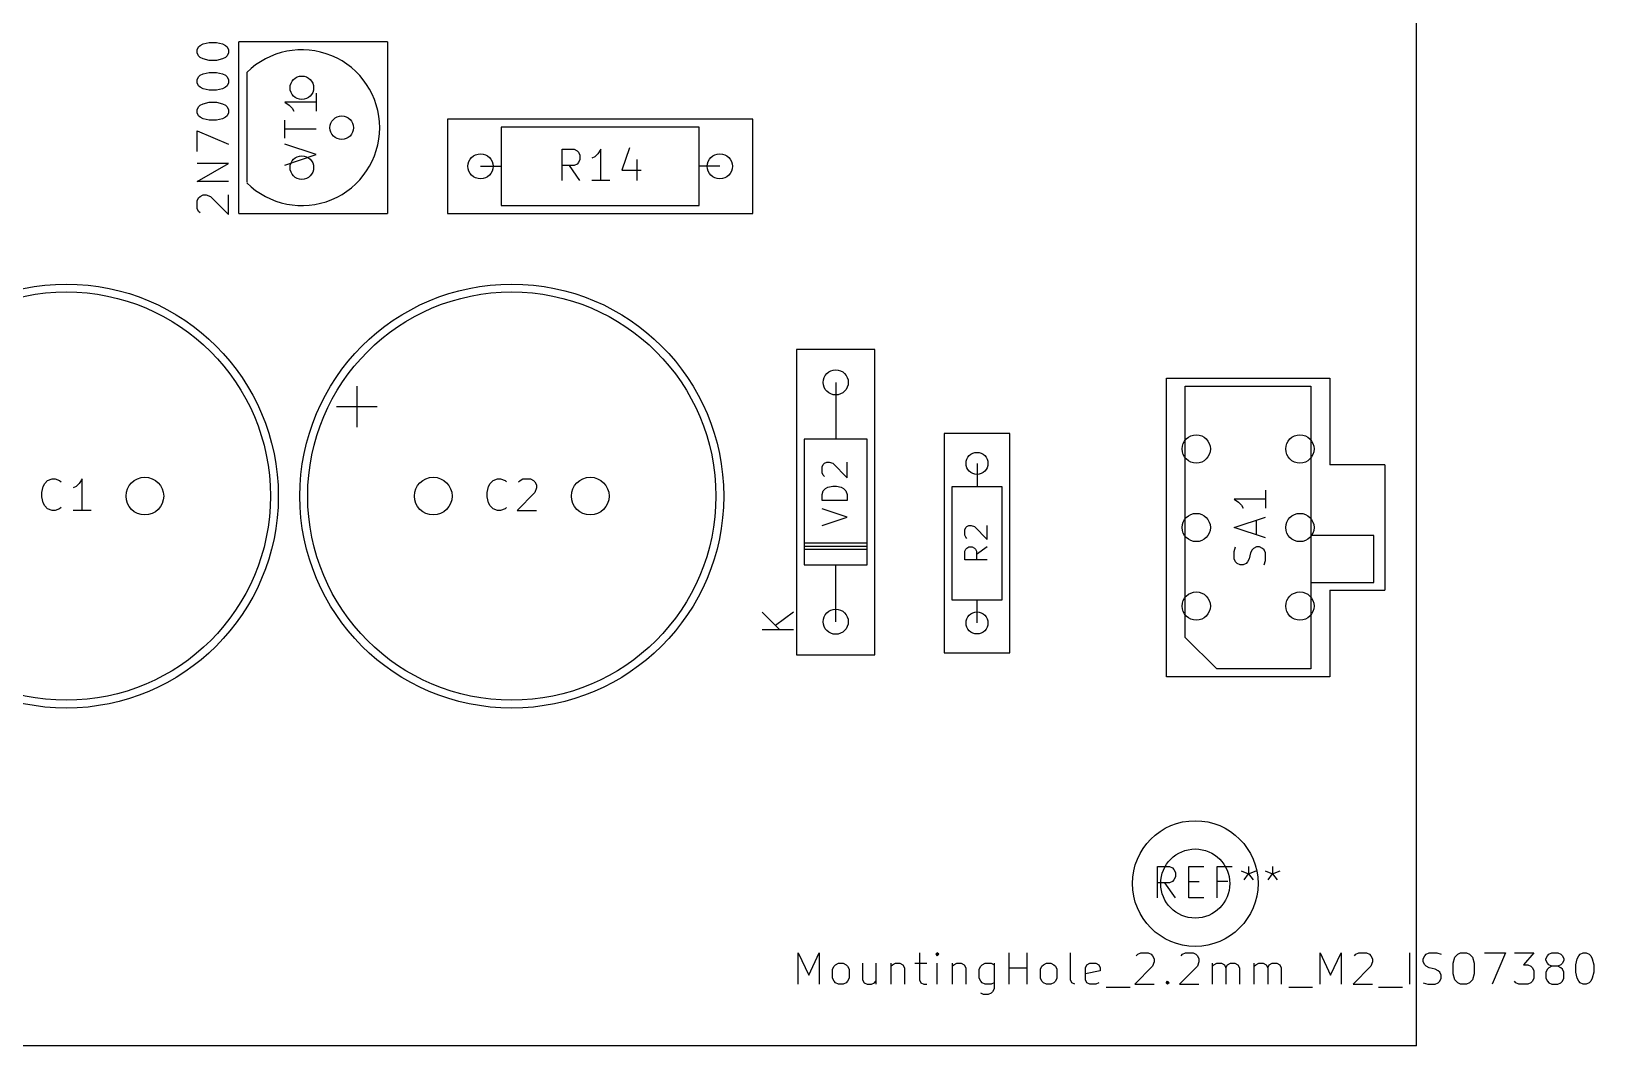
# Model space of a CAD drawing. Extents: x 112.1 to 207.4, y -185.2 to -95.2.
# Drawn here: x 155.64 to 205.4, y -185.16 to -152.86 of the extents above; entities that cross this region are included whole.
import ezdxf

# ---------------------------------------------------------------- set-up
doc = ezdxf.new("R2010")
doc.units = 0
doc.layers.add('BLACK', color=7, linetype='CONTINUOUS')

msp = doc.modelspace()

# ---------------------------------------------------------------- linework, layer by layer
at = {"layer": 'BLACK', "linetype": 'CONTINUOUS'}
for p, q in [((199.7556, -185.1644), (199.7556, -95.1644)), ((161.110895, -153.267733), (161.301371, -153.220114)), ((161.301371, -153.220114), (161.539466, -153.220114)), ((161.539466, -153.220114), (161.729942, -153.267733)), ((162.2456, -158.6644), (162.2456, -153.2044)), ((166.9856, -153.2044), (162.2456, -153.2044)), ((166.9856, -153.2044), (166.9856, -158.6644)), ((160.920419, -153.458209), (160.968038, -153.362971)), ((160.920419, -153.553447), (160.920419, -153.458209)), ((160.968038, -153.648685), (160.920419, -153.553447)), ((160.968038, -153.362971), (161.015657, -153.315352)), ((161.015657, -153.696304), (160.968038, -153.648685)), ((161.015657, -153.315352), (161.110895, -153.267733)), ((161.110895, -153.743923), (161.015657, -153.696304)), ((161.301371, -153.791542), (161.110895, -153.743923)), ((161.729942, -153.743923), (161.539466, -153.791542)), ((161.729942, -153.267733), (161.82518, -153.315352)), ((161.82518, -153.696304), (161.729942, -153.743923)), ((161.82518, -153.315352), (161.8728, -153.362971)), ((161.8728, -153.648685), (161.82518, -153.696304)), ((161.8728, -153.362971), (161.920419, -153.458209)), ((161.920419, -153.553447), (161.8728, -153.648685)), ((161.920419, -153.458209), (161.920419, -153.553447)), ((161.015657, -154.267733), (161.110895, -154.220114)), ((161.110895, -154.220114), (161.301371, -154.172495)), ((161.539466, -153.791542), (161.301371, -153.791542)), ((161.301371, -154.172495), (161.539466, -154.172495)), ((161.539466, -154.172495), (161.729942, -154.220114)), ((161.729942, -154.220114), (161.82518, -154.267733)), ((162.5056, -154.1644), (162.5056, -157.6644)), ((160.920419, -154.41059), (160.968038, -154.315352)), ((160.920419, -154.505828), (160.920419, -154.41059)), ((160.968038, -154.601066), (160.920419, -154.505828)), ((160.968038, -154.315352), (161.015657, -154.267733)), ((161.015657, -154.648685), (160.968038, -154.601066)), ((161.110895, -154.696304), (161.015657, -154.648685)), ((161.301371, -154.743923), (161.110895, -154.696304)), ((161.539466, -154.743923), (161.301371, -154.743923)), ((161.729942, -154.696304), (161.539466, -154.743923)), ((161.82518, -154.648685), (161.729942, -154.696304)), ((161.82518, -154.267733), (161.8728, -154.315352)), ((161.8728, -154.601066), (161.82518, -154.648685)), ((161.8728, -154.315352), (161.920419, -154.41059)), ((161.920419, -154.505828), (161.8728, -154.601066)), ((161.920419, -154.41059), (161.920419, -154.505828)), ((160.968038, -155.267733), (161.015657, -155.220114)), ((161.015657, -155.220114), (161.110895, -155.172495)), ((161.110895, -155.172495), (161.301371, -155.124876)), ((161.301371, -155.124876), (161.539466, -155.124876)), ((161.539466, -155.124876), (161.729942, -155.172495)), ((161.729942, -155.172495), (161.82518, -155.220114)), ((161.82518, -155.220114), (161.8728, -155.267733)), ((164.710419, -155.124875), (163.710419, -155.124875)), ((163.710419, -155.124875), (163.853276, -155.220113)), ((163.853276, -155.220113), (163.948514, -155.315351)), ((164.710419, -154.839161), (164.710419, -155.410589)), ((160.920419, -155.362971), (160.968038, -155.267733)), ((160.920419, -155.458209), (160.920419, -155.362971)), ((160.968038, -155.553447), (160.920419, -155.458209)), ((161.015657, -155.601066), (160.968038, -155.553447)), ((161.110895, -155.648685), (161.015657, -155.601066)), ((161.301371, -155.696304), (161.110895, -155.648685)), ((161.539466, -155.696304), (161.301371, -155.696304)), ((161.729942, -155.648685), (161.539466, -155.696304)), ((161.82518, -155.601066), (161.729942, -155.648685)), ((161.8728, -155.553447), (161.82518, -155.601066)), ((161.8728, -155.267733), (161.920419, -155.362971)), ((161.920419, -155.458209), (161.8728, -155.553447)), ((161.920419, -155.362971), (161.920419, -155.458209)), ((163.710419, -156.267732), (163.710419, -155.696304)), ((163.948514, -155.315351), (163.996133, -155.410589)), ((168.8956, -155.6644), (168.8956, -158.6644)), ((178.6156, -155.6644), (168.8956, -155.6644)), ((178.6156, -158.6644), (178.6156, -155.6644)), ((160.920419, -156.696304), (160.920419, -156.029638)), ((160.920419, -156.029638), (161.920419, -156.458209)), ((164.710419, -155.982018), (163.710419, -155.982018)), ((170.6056, -155.9144), (170.6056, -158.4144)), ((176.9056, -155.9144), (170.6056, -155.9144)), ((176.9056, -158.4144), (176.9056, -155.9144)), ((164.710419, -156.791542), (163.710419, -156.458209)), ((172.541314, -157.619219), (172.541314, -156.619219)), ((172.541314, -156.619219), (172.922266, -156.619219)), ((172.922266, -156.619219), (173.017504, -156.666838)), ((173.017504, -156.666838), (173.065123, -156.714457)), ((173.065123, -156.714457), (173.112742, -156.809695)), ((173.779409, -156.619219), (173.684171, -156.762076)), ((173.779409, -157.619219), (173.779409, -156.619219)), ((174.684171, -156.5716), (174.446076, -157.285885)), ((160.920419, -157.648685), (161.920419, -157.077257)), ((161.920419, -157.077257), (160.920419, -157.077257)), ((163.710419, -157.124875), (164.710419, -156.791542)), ((169.9456, -157.1644), (170.6056, -157.1644)), ((172.922266, -157.143028), (172.541314, -157.143028)), ((173.112742, -157.619219), (172.779409, -157.143028)), ((173.017504, -157.095409), (172.922266, -157.143028)), ((173.065123, -157.04779), (173.017504, -157.095409)), ((173.112742, -156.952552), (173.065123, -157.04779)), ((173.112742, -156.809695), (173.112742, -156.952552)), ((173.588933, -156.857314), (173.493695, -156.904933)), ((173.684171, -156.762076), (173.588933, -156.857314)), ((174.922266, -156.952552), (174.922266, -157.619219)), ((177.5656, -157.1644), (176.9056, -157.1644)), ((161.920419, -157.648685), (160.920419, -157.648685)), ((174.065123, -157.619219), (173.493695, -157.619219)), ((174.446076, -157.285885), (175.065123, -157.285885)), ((160.920419, -158.267733), (160.968038, -158.172495)), ((160.968038, -158.172495), (161.015657, -158.124876)), ((161.015657, -158.124876), (161.110895, -158.077257)), ((161.110895, -158.077257), (161.206133, -158.077257)), ((161.206133, -158.077257), (161.34899, -158.124876)), ((161.34899, -158.124876), (161.920419, -158.696304)), ((161.920419, -158.696304), (161.920419, -158.077257)), ((160.920419, -158.505828), (160.920419, -158.267733)), ((160.968038, -158.601066), (160.920419, -158.505828)), ((161.015657, -158.648685), (160.968038, -158.601066)), ((162.2456, -158.6644), (166.9856, -158.6644)), ((168.8956, -158.6644), (178.6156, -158.6644)), ((170.6056, -158.4144), (176.9056, -158.4144)), ((180.0056, -162.9944), (180.0056, -172.7144)), ((182.5056, -162.9944), (180.0056, -162.9944)), ((182.5056, -172.7144), (182.5056, -162.9944)), ((166.00837, -164.1669), (166.00837, -165.4669)), ((181.2556, -164.0444), (181.2556, -165.8544)), ((191.7881, -163.9144), (196.9881, -163.9144)), ((191.7881, -173.4144), (191.7881, -163.9144)), ((192.3881, -164.1644), (196.3881, -164.1644)), ((192.3881, -172.1644), (192.3881, -164.1644)), ((196.3881, -164.1644), (196.3881, -173.1644)), ((196.9881, -163.9144), (196.9881, -166.6644)), ((165.35837, -164.8169), (166.65837, -164.8169)), ((184.7056, -165.6744), (184.7056, -172.6544)), ((186.8056, -165.6744), (184.7056, -165.6744)), ((186.8056, -172.6544), (186.8056, -165.6744)), ((180.2556, -165.8544), (180.2556, -169.8544)), ((182.2556, -165.8544), (180.2556, -165.8544)), ((182.2556, -169.8544), (182.2556, -165.8544)), ((180.819455, -166.735352), (180.85755, -166.659161)), ((180.85755, -166.659161), (180.895645, -166.621066)), ((180.895645, -166.621066), (180.971836, -166.582971)), ((180.971836, -166.582971), (181.048026, -166.582971)), ((181.048026, -166.582971), (181.162312, -166.621066)), ((181.162312, -166.621066), (181.619455, -167.078209)), ((181.619455, -167.078209), (181.619455, -166.582971)), ((185.7556, -166.6244), (185.7556, -167.3644)), ((198.7381, -166.6644), (196.9881, -166.6644)), ((198.7381, -166.6644), (198.7381, -170.6644)), ((156.065124, -167.262076), (156.160362, -167.166838)), ((156.160362, -167.166838), (156.303219, -167.119219)), ((156.303219, -167.119219), (156.398457, -167.119219)), ((156.398457, -167.119219), (156.541314, -167.166838)), ((156.541314, -167.166838), (156.588933, -167.214457)), ((157.2556, -167.119219), (157.160362, -167.262076)), ((157.2556, -168.119219), (157.2556, -167.119219)), ((170.249909, -167.262076), (170.345147, -167.166838)), ((170.345147, -167.166838), (170.488004, -167.119219)), ((170.488004, -167.119219), (170.583242, -167.119219)), ((170.583242, -167.119219), (170.726099, -167.166838)), ((170.726099, -167.166838), (170.773718, -167.214457)), ((171.154671, -167.214457), (171.20229, -167.166838)), ((171.20229, -167.166838), (171.297528, -167.119219)), ((171.297528, -167.119219), (171.535623, -167.119219)), ((171.535623, -167.119219), (171.630861, -167.166838)), ((171.630861, -167.166838), (171.67848, -167.214457)), ((180.819455, -166.925828), (180.819455, -166.735352)), ((180.85755, -167.002018), (180.819455, -166.925828)), ((180.895645, -167.040114), (180.85755, -167.002018)), ((155.969886, -167.54779), (156.017505, -167.357314)), ((155.969886, -167.690647), (155.969886, -167.54779)), ((156.017505, -167.357314), (156.065124, -167.262076)), ((157.065124, -167.357314), (156.969886, -167.404933)), ((157.160362, -167.262076), (157.065124, -167.357314)), ((170.154671, -167.54779), (170.20229, -167.357314)), ((170.154671, -167.690647), (170.154671, -167.54779)), ((170.20229, -167.357314), (170.249909, -167.262076)), ((171.67848, -167.54779), (171.107052, -168.119219)), ((171.67848, -167.214457), (171.726099, -167.309695)), ((171.726099, -167.404933), (171.67848, -167.54779)), ((171.726099, -167.309695), (171.726099, -167.404933)), ((180.819455, -167.611542), (180.85755, -167.497256)), ((180.819455, -167.802018), (180.819455, -167.611542)), ((180.85755, -167.497256), (180.93374, -167.421066)), ((180.93374, -167.421066), (181.009931, -167.382971)), ((181.009931, -167.382971), (181.162312, -167.344875)), ((181.162312, -167.344875), (181.276598, -167.344875)), ((181.276598, -167.344875), (181.428979, -167.382971)), ((181.428979, -167.382971), (181.505169, -167.421066)), ((181.505169, -167.421066), (181.58136, -167.497256)), ((181.58136, -167.497256), (181.619455, -167.611542)), ((181.619455, -167.611542), (181.619455, -167.802018)), ((184.9556, -167.3644), (184.9556, -170.9644)), ((186.5556, -167.3644), (184.9556, -167.3644)), ((186.5556, -170.9644), (186.5556, -167.3644)), ((194.942919, -167.473923), (194.942919, -168.045351)), ((156.017505, -167.881123), (155.969886, -167.690647)), ((156.065124, -167.976361), (156.017505, -167.881123)), ((156.160362, -168.0716), (156.065124, -167.976361)), ((156.303219, -168.119219), (156.160362, -168.0716)), ((156.398457, -168.119219), (156.303219, -168.119219)), ((156.541314, -168.0716), (156.398457, -168.119219)), ((156.588933, -168.02398), (156.541314, -168.0716)), ((157.541314, -168.119219), (156.969886, -168.119219)), ((170.20229, -167.881123), (170.154671, -167.690647)), ((170.249909, -167.976361), (170.20229, -167.881123)), ((170.345147, -168.0716), (170.249909, -167.976361)), ((170.488004, -168.119219), (170.345147, -168.0716)), ((170.583242, -168.119219), (170.488004, -168.119219)), ((170.726099, -168.0716), (170.583242, -168.119219)), ((170.773718, -168.02398), (170.726099, -168.0716)), ((171.107052, -168.119219), (171.726099, -168.119219)), ((181.619455, -167.802018), (180.819455, -167.802018)), ((181.619455, -168.335351), (180.819455, -168.068685)), ((194.942919, -167.759637), (193.942919, -167.759637)), ((193.942919, -167.759637), (194.085776, -167.854875)), ((194.085776, -167.854875), (194.181014, -167.950113)), ((194.181014, -167.950113), (194.228633, -168.045351)), ((180.819455, -168.602018), (181.619455, -168.335351)), ((185.363069, -168.735828), (185.397355, -168.667257)), ((185.397355, -168.667257), (185.431641, -168.632971)), ((185.431641, -168.632971), (185.500212, -168.598685)), ((185.500212, -168.598685), (185.568784, -168.598685)), ((185.568784, -168.598685), (185.671641, -168.632971)), ((185.671641, -168.632971), (186.083069, -169.044399)), ((186.083069, -169.044399), (186.083069, -168.598685)), ((193.942919, -168.664399), (194.942919, -168.331066)), ((194.942919, -168.997732), (193.942919, -168.664399)), ((194.657204, -168.902494), (194.657204, -168.426304)), ((180.2556, -169.1544), (182.2556, -169.1544)), ((185.363069, -168.907257), (185.363069, -168.735828)), ((185.397355, -168.975828), (185.363069, -168.907257)), ((185.431641, -169.010114), (185.397355, -168.975828)), ((198.3881, -168.9144), (196.3881, -168.9144)), ((198.3881, -170.4144), (198.3881, -168.9144)), ((180.2556, -169.2544), (182.2556, -169.2544)), ((180.2556, -169.3544), (182.2556, -169.3544)), ((185.363069, -169.421542), (185.397355, -169.352971)), ((185.363069, -169.695828), (185.363069, -169.421542)), ((185.397355, -169.352971), (185.431641, -169.318685)), ((185.431641, -169.318685), (185.500212, -169.284399)), ((185.500212, -169.284399), (185.603069, -169.284399)), ((185.603069, -169.284399), (185.671641, -169.318685)), ((185.671641, -169.318685), (185.705926, -169.352971)), ((185.705926, -169.352971), (185.740212, -169.421542)), ((186.083069, -169.284399), (185.740212, -169.524399)), ((185.740212, -169.421542), (185.740212, -169.695828)), ((193.942919, -169.426304), (193.990538, -169.283447)), ((193.942919, -169.664399), (193.942919, -169.426304)), ((193.990538, -169.759637), (193.942919, -169.664399)), ((194.419109, -169.664399), (194.37149, -169.759637)), ((194.466728, -169.473923), (194.419109, -169.664399)), ((194.514347, -169.378685), (194.466728, -169.473923)), ((194.561966, -169.331066), (194.514347, -169.378685)), ((194.657204, -169.283447), (194.561966, -169.331066)), ((194.752442, -169.283447), (194.657204, -169.283447)), ((194.84768, -169.331066), (194.752442, -169.283447)), ((194.8953, -169.378685), (194.84768, -169.331066)), ((194.942919, -169.473923), (194.8953, -169.378685)), ((194.942919, -169.712018), (194.942919, -169.473923)), ((180.2556, -169.8544), (182.2556, -169.8544)), ((181.2556, -171.6644), (181.2556, -169.8544)), ((186.083069, -169.695828), (185.363069, -169.695828)), ((194.038157, -169.807256), (193.990538, -169.759637)), ((194.133395, -169.854875), (194.038157, -169.807256)), ((194.228633, -169.854875), (194.133395, -169.854875)), ((194.323871, -169.807256), (194.228633, -169.854875)), ((194.37149, -169.759637), (194.323871, -169.807256)), ((194.8953, -169.854875), (194.942919, -169.712018)), ((196.3881, -170.4144), (198.3881, -170.4144)), ((196.9881, -170.6644), (196.9881, -173.4144)), ((196.9881, -170.6644), (198.7381, -170.6644)), ((184.9556, -170.9644), (186.5556, -170.9644)), ((185.7556, -171.7044), (185.7556, -170.9644)), ((178.910419, -171.354876), (179.481847, -171.926304)), ((179.910419, -171.354876), (179.33899, -171.783447)), ((179.910419, -171.926304), (178.910419, -171.926304)), ((184.7056, -172.6544), (186.8056, -172.6544)), ((192.3881, -172.1644), (193.3881, -173.1644)), ((180.0056, -172.7144), (182.5056, -172.7144)), ((196.9881, -173.4144), (191.7881, -173.4144)), ((196.3881, -173.1644), (193.3881, -173.1644)), ((191.500838, -180.454819), (191.500838, -179.454819)), ((191.500838, -179.454819), (191.88179, -179.454819)), ((191.88179, -179.454819), (191.977028, -179.502438)), ((191.977028, -179.502438), (192.024647, -179.550057)), ((192.024647, -179.550057), (192.072266, -179.645295)), ((192.500838, -180.454819), (192.500838, -179.454819)), ((192.500838, -179.454819), (192.977028, -179.454819)), ((193.4056, -180.454819), (193.4056, -179.454819)), ((193.4056, -179.454819), (193.88179, -179.454819)), ((194.167505, -179.597676), (194.4056, -179.692914)), ((194.4056, -179.454819), (194.4056, -179.692914)), ((194.4056, -179.692914), (194.643695, -179.597676)), ((194.92941, -179.597676), (195.167505, -179.692914)), ((195.167505, -179.454819), (195.167505, -179.692914)), ((195.167505, -179.692914), (195.4056, -179.597676)), ((191.88179, -179.978628), (191.500838, -179.978628)), ((192.072266, -180.454819), (191.738933, -179.978628)), ((191.977028, -179.931009), (191.88179, -179.978628)), ((192.024647, -179.88339), (191.977028, -179.931009)), ((192.072266, -179.788152), (192.024647, -179.88339)), ((192.072266, -179.645295), (192.072266, -179.788152)), ((192.500838, -179.931009), (192.834171, -179.931009)), ((193.738933, -179.931009), (193.4056, -179.931009)), ((194.262743, -179.88339), (194.4056, -179.692914)), ((194.4056, -179.692914), (194.548457, -179.88339)), ((195.024648, -179.88339), (195.167505, -179.692914)), ((195.167505, -179.692914), (195.310362, -179.88339)), ((192.977028, -180.454819), (192.500838, -180.454819)), ((180.062743, -183.204819), (180.062743, -182.204819)), ((180.062743, -182.204819), (180.396076, -182.919104)), ((180.396076, -182.919104), (180.729409, -182.204819)), ((180.729409, -182.204819), (180.729409, -183.204819)), ((181.2056, -182.63339), (181.253219, -182.585771)), ((181.253219, -182.585771), (181.348457, -182.538152)), ((181.348457, -182.538152), (181.491314, -182.538152)), ((181.491314, -182.538152), (181.586552, -182.585771)), ((181.586552, -182.585771), (181.634171, -182.63339)), ((182.110362, -182.538152), (182.110362, -183.061961)), ((182.538933, -182.538152), (182.538933, -183.204819)), ((183.015124, -182.538152), (183.015124, -183.204819)), ((183.015124, -182.63339), (183.062743, -182.585771)), ((183.062743, -182.585771), (183.157981, -182.538152)), ((183.157981, -182.538152), (183.300838, -182.538152)), ((183.300838, -182.538152), (183.396076, -182.585771)), ((183.396076, -182.585771), (183.443695, -182.681009)), ((183.777029, -182.538152), (184.157981, -182.538152)), ((183.919886, -182.204819), (183.919886, -183.061961)), ((184.491315, -182.204819), (184.443696, -182.252438)), ((184.443696, -182.252438), (184.491315, -182.300057)), ((184.538934, -182.252438), (184.491315, -182.204819)), ((184.491315, -182.204819), (184.491315, -182.300057)), ((184.491315, -182.300057), (184.538934, -182.252438)), ((184.491315, -183.204819), (184.491315, -182.538152)), ((184.967505, -182.538152), (184.967505, -183.204819)), ((184.967505, -182.63339), (185.015124, -182.585771)), ((185.015124, -182.585771), (185.110362, -182.538152)), ((185.110362, -182.538152), (185.253219, -182.538152)), ((185.253219, -182.538152), (185.348457, -182.585771)), ((185.348457, -182.585771), (185.396076, -182.681009)), ((185.872267, -182.63339), (185.919886, -182.585771)), ((185.919886, -182.585771), (186.015124, -182.538152)), ((186.015124, -182.538152), (186.2056, -182.538152)), ((186.2056, -182.538152), (186.300838, -182.585771)), ((186.300838, -182.538152), (186.300838, -183.347676)), ((186.777029, -183.204819), (186.777029, -182.204819)), ((187.348457, -183.204819), (187.348457, -182.204819)), ((187.824648, -182.63339), (187.872267, -182.585771)), ((187.872267, -182.585771), (187.967505, -182.538152)), ((187.967505, -182.538152), (188.110362, -182.538152)), ((188.110362, -182.538152), (188.2056, -182.585771)), ((188.2056, -182.585771), (188.253219, -182.63339)), ((188.72941, -183.061961), (188.72941, -182.204819)), ((189.205601, -182.681009), (189.25322, -182.585771)), ((189.25322, -182.585771), (189.348458, -182.538152)), ((189.348458, -182.538152), (189.538934, -182.538152)), ((189.538934, -182.538152), (189.634172, -182.585771)), ((189.634172, -182.585771), (189.681791, -182.681009)), ((190.824649, -182.300057), (190.872268, -182.252438)), ((190.872268, -182.252438), (190.967506, -182.204819)), ((190.967506, -182.204819), (191.205601, -182.204819)), ((191.205601, -182.204819), (191.300839, -182.252438)), ((191.300839, -182.252438), (191.348458, -182.300057)), ((191.348458, -182.300057), (191.396077, -182.395295)), ((191.396077, -182.490533), (191.348458, -182.63339)), ((191.396077, -182.395295), (191.396077, -182.490533)), ((192.25322, -182.300057), (192.300839, -182.252438)), ((192.300839, -182.252438), (192.396077, -182.204819)), ((192.396077, -182.204819), (192.634172, -182.204819)), ((192.634172, -182.204819), (192.72941, -182.252438)), ((192.72941, -182.252438), (192.777029, -182.300057)), ((192.777029, -182.300057), (192.824648, -182.395295)), ((192.824648, -182.490533), (192.777029, -182.63339)), ((192.824648, -182.395295), (192.824648, -182.490533)), ((193.25322, -183.204819), (193.25322, -182.538152)), ((193.25322, -182.63339), (193.300839, -182.585771)), ((193.300839, -182.585771), (193.396077, -182.538152)), ((193.396077, -182.538152), (193.538934, -182.538152)), ((193.538934, -182.538152), (193.634172, -182.585771)), ((193.634172, -182.585771), (193.681791, -182.681009)), ((193.681791, -182.681009), (193.72941, -182.585771)), ((193.72941, -182.585771), (193.824648, -182.538152)), ((193.824648, -182.538152), (193.967505, -182.538152)), ((193.967505, -182.538152), (194.062744, -182.585771)), ((194.062744, -182.585771), (194.110363, -182.681009)), ((194.586553, -183.204819), (194.586553, -182.538152)), ((194.586553, -182.63339), (194.634172, -182.585771)), ((194.634172, -182.585771), (194.72941, -182.538152)), ((194.72941, -182.538152), (194.872267, -182.538152)), ((194.872267, -182.538152), (194.967505, -182.585771)), ((194.967505, -182.585771), (195.015124, -182.681009)), ((195.015124, -182.681009), (195.062743, -182.585771)), ((195.062743, -182.585771), (195.157981, -182.538152)), ((195.157981, -182.538152), (195.300838, -182.538152)), ((195.300838, -182.538152), (195.396077, -182.585771)), ((195.396077, -182.585771), (195.443696, -182.681009)), ((196.681791, -183.204819), (196.681791, -182.204819)), ((196.681791, -182.204819), (197.015124, -182.919104)), ((197.015124, -182.919104), (197.348457, -182.204819)), ((197.348457, -182.204819), (197.348457, -183.204819)), ((197.777029, -182.300057), (197.824648, -182.252438)), ((197.824648, -182.252438), (197.919886, -182.204819)), ((197.919886, -182.204819), (198.157981, -182.204819)), ((198.157981, -182.204819), (198.253219, -182.252438)), ((198.253219, -182.252438), (198.300838, -182.300057)), ((198.300838, -182.300057), (198.348457, -182.395295)), ((198.348457, -182.490533), (198.300838, -182.63339)), ((198.348457, -182.395295), (198.348457, -182.490533)), ((199.538934, -183.204819), (199.538934, -182.204819)), ((199.967505, -182.395295), (200.015124, -182.300057)), ((199.967505, -182.490533), (199.967505, -182.395295)), ((200.015124, -182.585771), (199.967505, -182.490533)), ((200.015124, -182.300057), (200.062743, -182.252438)), ((200.062743, -182.63339), (200.015124, -182.585771)), ((200.062743, -182.252438), (200.157981, -182.204819)), ((200.157981, -182.204819), (200.396076, -182.204819)), ((200.396076, -182.204819), (200.538933, -182.252438)), ((200.919886, -182.538152), (200.967505, -182.347676)), ((200.919886, -182.871485), (200.919886, -182.538152)), ((200.967505, -182.347676), (201.062743, -182.252438)), ((201.062743, -182.252438), (201.157981, -182.204819)), ((201.157981, -182.204819), (201.348457, -182.204819)), ((201.348457, -182.204819), (201.443695, -182.252438)), ((201.443695, -182.252438), (201.538933, -182.347676)), ((201.538933, -182.347676), (201.586552, -182.538152)), ((201.586552, -182.538152), (201.586552, -182.871485)), ((201.919886, -182.204819), (202.586552, -182.204819)), ((202.586552, -182.204819), (202.157981, -183.204819)), ((202.872267, -182.204819), (203.491314, -182.204819)), ((203.491314, -182.204819), (203.157981, -182.585771)), ((203.157981, -182.585771), (203.300838, -182.585771)), ((203.300838, -182.585771), (203.396076, -182.63339)), ((203.872267, -182.395295), (203.919886, -182.300057)), ((203.872267, -182.442914), (203.872267, -182.395295)), ((203.919886, -182.538152), (203.872267, -182.442914)), ((203.919886, -182.300057), (203.967505, -182.252438)), ((203.967505, -182.585771), (203.919886, -182.538152)), ((203.967505, -182.252438), (204.062743, -182.204819)), ((204.062743, -182.63339), (203.967505, -182.585771)), ((204.062743, -182.204819), (204.253219, -182.204819)), ((204.253219, -182.204819), (204.348457, -182.252438)), ((204.348457, -182.585771), (204.253219, -182.63339)), ((204.348457, -182.252438), (204.396076, -182.300057)), ((204.396076, -182.538152), (204.348457, -182.585771)), ((204.396076, -182.300057), (204.443695, -182.395295)), ((204.443695, -182.442914), (204.396076, -182.538152)), ((204.443695, -182.395295), (204.443695, -182.442914)), ((204.824648, -182.585771), (204.872267, -182.395295)), ((204.824648, -182.823866), (204.824648, -182.585771)), ((204.872267, -182.395295), (204.919886, -182.300057)), ((204.919886, -182.300057), (204.967505, -182.252438)), ((204.967505, -182.252438), (205.062743, -182.204819)), ((205.062743, -182.204819), (205.157981, -182.204819)), ((205.157981, -182.204819), (205.253219, -182.252438)), ((205.253219, -182.252438), (205.300838, -182.300057)), ((205.300838, -182.300057), (205.348457, -182.395295)), ((205.348457, -182.395295), (205.396076, -182.585771)), ((205.396076, -182.585771), (205.396076, -182.823866)), ((181.157981, -182.728628), (181.2056, -182.63339)), ((181.157981, -183.014342), (181.157981, -182.728628)), ((181.2056, -183.10958), (181.157981, -183.014342)), ((181.253219, -183.1572), (181.2056, -183.10958)), ((181.634171, -183.10958), (181.586552, -183.1572)), ((181.634171, -182.63339), (181.68179, -182.728628)), ((181.68179, -183.014342), (181.634171, -183.10958)), ((181.68179, -182.728628), (181.68179, -183.014342)), ((182.110362, -183.061961), (182.157981, -183.1572)), ((182.491314, -183.1572), (182.538933, -183.10958)), ((183.443695, -182.681009), (183.443695, -183.204819)), ((183.919886, -183.061961), (183.967505, -183.1572)), ((185.396076, -182.681009), (185.396076, -183.204819)), ((185.824648, -182.728628), (185.872267, -182.63339)), ((185.824648, -183.014342), (185.824648, -182.728628)), ((185.872267, -183.10958), (185.824648, -183.014342)), ((185.919886, -183.1572), (185.872267, -183.10958)), ((186.777029, -182.681009), (187.348457, -182.681009)), ((187.777029, -182.728628), (187.824648, -182.63339)), ((187.777029, -183.014342), (187.777029, -182.728628)), ((187.824648, -183.10958), (187.777029, -183.014342)), ((187.872267, -183.1572), (187.824648, -183.10958)), ((188.253219, -183.10958), (188.2056, -183.1572)), ((188.253219, -182.63339), (188.300838, -182.728628)), ((188.300838, -183.014342), (188.253219, -183.10958)), ((188.300838, -182.728628), (188.300838, -183.014342)), ((188.777029, -183.1572), (188.72941, -183.061961)), ((189.205601, -183.061961), (189.205601, -182.681009)), ((189.681791, -182.776247), (189.205601, -182.871485)), ((189.25322, -183.1572), (189.205601, -183.061961)), ((189.681791, -182.681009), (189.681791, -182.776247)), ((191.348458, -182.63339), (190.77703, -183.204819)), ((191.77703, -183.1572), (191.824649, -183.10958)), ((191.824649, -183.10958), (191.872268, -183.1572)), ((191.824649, -183.10958), (191.824649, -183.204819)), ((192.777029, -182.63339), (192.205601, -183.204819)), ((193.681791, -182.681009), (193.681791, -183.204819)), ((194.110363, -182.681009), (194.110363, -183.204819)), ((195.015124, -182.681009), (195.015124, -183.204819)), ((195.443696, -182.681009), (195.443696, -183.204819)), ((198.300838, -182.63339), (197.72941, -183.204819)), ((200.157981, -182.681009), (200.062743, -182.63339)), ((200.348457, -182.728628), (200.157981, -182.681009)), ((200.443695, -182.776247), (200.348457, -182.728628)), ((200.491314, -182.823866), (200.443695, -182.776247)), ((200.443695, -183.1572), (200.491314, -183.10958)), ((200.538933, -182.919104), (200.491314, -182.823866)), ((200.491314, -183.10958), (200.538933, -183.014342)), ((200.538933, -183.014342), (200.538933, -182.919104)), ((200.967505, -183.061961), (200.919886, -182.871485)), ((201.062743, -183.1572), (200.967505, -183.061961)), ((201.538933, -183.061961), (201.443695, -183.1572)), ((201.586552, -182.871485), (201.538933, -183.061961)), ((202.919886, -183.1572), (202.872267, -183.10958)), ((203.396076, -182.63339), (203.443695, -182.681009)), ((203.443695, -183.10958), (203.396076, -183.1572)), ((203.443695, -182.681009), (203.491314, -182.776247)), ((203.491314, -183.014342), (203.443695, -183.10958)), ((203.491314, -182.776247), (203.491314, -183.014342)), ((203.919886, -182.728628), (203.872267, -182.823866)), ((203.872267, -182.823866), (203.872267, -183.014342)), ((203.872267, -183.014342), (203.919886, -183.10958)), ((203.967505, -182.681009), (203.919886, -182.728628)), ((203.919886, -183.10958), (203.967505, -183.1572)), ((204.062743, -182.63339), (203.967505, -182.681009)), ((204.253219, -182.63339), (204.062743, -182.63339)), ((204.348457, -182.681009), (204.253219, -182.63339)), ((204.396076, -182.728628), (204.348457, -182.681009)), ((204.348457, -183.1572), (204.396076, -183.10958)), ((204.443695, -182.823866), (204.396076, -182.728628)), ((204.396076, -183.10958), (204.443695, -183.014342)), ((204.443695, -183.014342), (204.443695, -182.823866)), ((204.872267, -183.014342), (204.824648, -182.823866)), ((204.919886, -183.10958), (204.872267, -183.014342)), ((204.967505, -183.1572), (204.919886, -183.10958)), ((205.300838, -183.10958), (205.253219, -183.1572)), ((205.348457, -183.014342), (205.300838, -183.10958)), ((205.396076, -182.823866), (205.348457, -183.014342)), ((181.348457, -183.204819), (181.253219, -183.1572)), ((181.491314, -183.204819), (181.348457, -183.204819)), ((181.586552, -183.1572), (181.491314, -183.204819)), ((182.157981, -183.1572), (182.253219, -183.204819)), ((182.253219, -183.204819), (182.396076, -183.204819)), ((182.396076, -183.204819), (182.491314, -183.1572)), ((183.967505, -183.1572), (184.062743, -183.204819)), ((184.062743, -183.204819), (184.157981, -183.204819)), ((185.967505, -183.538152), (185.872267, -183.490533)), ((186.015124, -183.204819), (185.919886, -183.1572)), ((186.110362, -183.538152), (185.967505, -183.538152)), ((186.2056, -183.204819), (186.015124, -183.204819)), ((186.2056, -183.490533), (186.110362, -183.538152)), ((186.300838, -183.1572), (186.2056, -183.204819)), ((186.253219, -183.442914), (186.2056, -183.490533)), ((186.300838, -183.347676), (186.253219, -183.442914)), ((187.967505, -183.204819), (187.872267, -183.1572)), ((188.110362, -183.204819), (187.967505, -183.204819)), ((188.2056, -183.1572), (188.110362, -183.204819)), ((188.872267, -183.204819), (188.777029, -183.1572)), ((189.348458, -183.204819), (189.25322, -183.1572)), ((189.538934, -183.204819), (189.348458, -183.204819)), ((189.634172, -183.1572), (189.538934, -183.204819)), ((189.872268, -183.300057), (190.634172, -183.300057)), ((190.77703, -183.204819), (191.396077, -183.204819)), ((191.824649, -183.204819), (191.77703, -183.1572)), ((191.872268, -183.1572), (191.824649, -183.204819)), ((192.205601, -183.204819), (192.824648, -183.204819)), ((195.681791, -183.300057), (196.443695, -183.300057)), ((197.72941, -183.204819), (198.348457, -183.204819)), ((198.538934, -183.300057), (199.300838, -183.300057)), ((199.967505, -183.1572), (200.110362, -183.204819)), ((200.110362, -183.204819), (200.348457, -183.204819)), ((200.348457, -183.204819), (200.443695, -183.1572)), ((201.157981, -183.204819), (201.062743, -183.1572)), ((201.348457, -183.204819), (201.157981, -183.204819)), ((201.443695, -183.1572), (201.348457, -183.204819)), ((203.015124, -183.204819), (202.919886, -183.1572)), ((203.300838, -183.204819), (203.015124, -183.204819)), ((203.396076, -183.1572), (203.300838, -183.204819)), ((203.967505, -183.1572), (204.062743, -183.204819)), ((204.062743, -183.204819), (204.253219, -183.204819)), ((204.253219, -183.204819), (204.348457, -183.1572)), ((205.062743, -183.204819), (204.967505, -183.1572)), ((205.157981, -183.204819), (205.062743, -183.204819)), ((205.253219, -183.1572), (205.157981, -183.204819)), ((199.7556, -185.1644), (119.7556, -185.1644))]:
    msp.add_line(p, q, dxfattribs=at)
at = {"layer": 'BLACK'}
for centre, radius in [((164.2556, -154.6644), 0.375), ((164.2556, -154.6644), 0.375), ((164.2556, -154.6644), 0.375), ((165.5256, -155.9344), 0.375), ((165.5256, -155.9344), 0.375), ((165.5256, -155.9344), 0.375), ((164.2556, -157.2044), 0.375), ((164.2556, -157.2044), 0.375), ((164.2556, -157.2044), 0.375), ((169.9456, -157.1644), 0.4), ((169.9456, -157.1644), 0.4), ((169.9456, -157.1644), 0.4), ((177.5656, -157.1644), 0.4), ((177.5656, -157.1644), 0.4), ((177.5656, -157.1644), 0.4), ((156.7556, -167.6644), 6.75), ((156.7556, -167.6644), 6.5), ((170.940385, -167.6644), 6.75), ((170.940385, -167.6644), 6.5), ((181.2556, -164.0444), 0.4), ((181.2556, -164.0444), 0.4), ((181.2556, -164.0444), 0.4), ((192.7381, -166.1644), 0.45), ((192.7381, -166.1644), 0.45), ((192.7381, -166.1644), 0.45), ((196.0381, -166.1644), 0.45), ((196.0381, -166.1644), 0.45), ((196.0381, -166.1644), 0.45), ((185.7556, -166.6244), 0.35), ((185.7556, -166.6244), 0.35), ((185.7556, -166.6244), 0.35), ((159.2556, -167.6644), 0.6), ((159.2556, -167.6644), 0.6), ((159.2556, -167.6644), 0.6), ((168.440385, -167.6644), 0.6), ((168.440385, -167.6644), 0.6), ((168.440385, -167.6644), 0.6), ((173.440385, -167.6644), 0.6), ((173.440385, -167.6644), 0.6), ((173.440385, -167.6644), 0.6), ((192.7381, -168.6644), 0.45), ((192.7381, -168.6644), 0.45), ((192.7381, -168.6644), 0.45), ((196.0381, -168.6644), 0.45), ((196.0381, -168.6644), 0.45), ((196.0381, -168.6644), 0.45), ((192.7381, -171.1644), 0.45), ((192.7381, -171.1644), 0.45), ((192.7381, -171.1644), 0.45), ((196.0381, -171.1644), 0.45), ((196.0381, -171.1644), 0.45), ((196.0381, -171.1644), 0.45), ((181.2556, -171.6644), 0.4), ((181.2556, -171.6644), 0.4), ((181.2556, -171.6644), 0.4), ((185.7556, -171.7044), 0.35), ((185.7556, -171.7044), 0.35), ((185.7556, -171.7044), 0.35), ((192.7056, -180), 2), ((192.7056, -180), 1.099999), ((192.7056, -180), 1.099999), ((192.7056, -180), 1.099999)]:
    msp.add_circle(centre, radius, dxfattribs=at)
for start, end in [(0, 135), (-135, 0)]:
    msp.add_arc((164.2556, -155.9344), 2.48, start, end, dxfattribs=at)
at = {"layer": 'WHITE'}
for centre, radius in [((164.2556, -154.6644), 0.375), ((165.5256, -155.9344), 0.375), ((164.2556, -157.2044), 0.375), ((169.9456, -157.1644), 0.4), ((177.5656, -157.1644), 0.4), ((181.2556, -164.0444), 0.4), ((192.7381, -166.1644), 0.45), ((196.0381, -166.1644), 0.45), ((185.7556, -166.6244), 0.35), ((159.2556, -167.6644), 0.6), ((168.440385, -167.6644), 0.6), ((173.440385, -167.6644), 0.6), ((192.7381, -168.6644), 0.45), ((196.0381, -168.6644), 0.45), ((192.7381, -171.1644), 0.45), ((196.0381, -171.1644), 0.45), ((181.2556, -171.6644), 0.4), ((185.7556, -171.7044), 0.35), ((192.7056, -180), 1.099999)]:
    msp.add_circle(centre, radius, dxfattribs=at)

doc.saveas('drawing.dxf')
